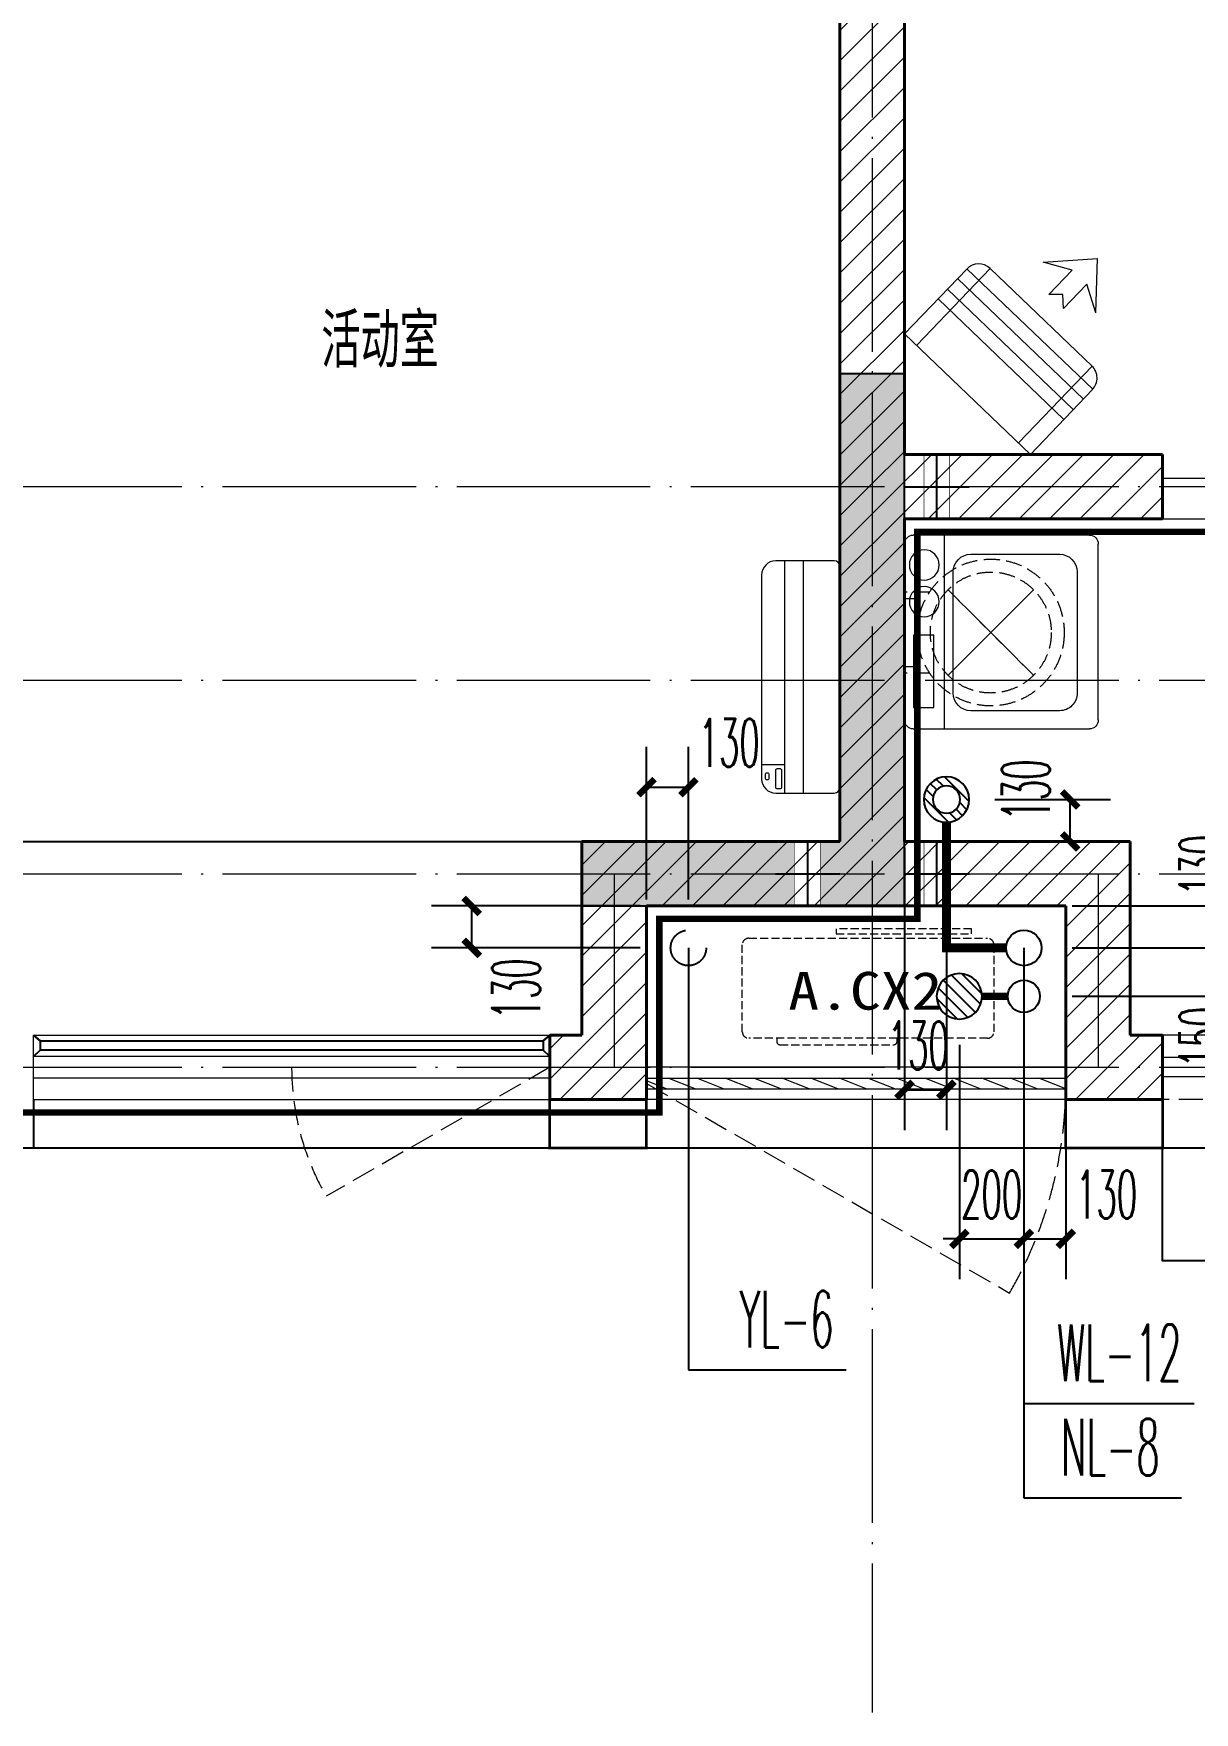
# Model space of a CAD drawing. Extents: x 27938 to 650306, y -92720 to 1524912.
# Drawn here: x 313817 to 317415, y 101806 to 107011 of the extents above; entities that cross this region are included whole.
import ezdxf

# ---------------------------------------------------------------- set-up
doc = ezdxf.new("R2010")
doc.units = 0
doc.header["$LTSCALE"] = 1000
doc.header["$MEASUREMENT"] = 0
for name, pattern in [('$1$DASH', [0.35, 0.25, -0.1]), ('DASH', [0.35, 0.25, -0.1]), ('DOTE', [2.42, 2, -0.2, 0.02, -0.2])]:
    doc.linetypes.add(name, pattern=pattern)
for name, color, linetype in [('3-栏杆1', 135, 'Continuous'), ('3.5方案汇报，与郭总、侯月琴确定户型_t8$0$2020.03.04 -1安徽标准化洋房户型(UA）_t8_t8$0$看线', 154, 'Continuous'), ('COLUMN', 9, 'Continuous'), ('DIM_凝结', 3, 'Continuous'), ('DIM_污水', 3, 'Continuous'), ('DIM_雨水', 3, 'Continuous'), ('EQUIP_地漏', 7, 'Continuous'), ('PIPE-凝结', 150, 'N'), ('PIPE-污水', 2, 'W'), ('PUB_TEXT', 4, 'Continuous'), ('TWT_DIM', 3, 'Continuous'), ('VPIPE-凝结', 150, 'Continuous'), ('VPIPE-污水', 2, 'W'), ('VPIPE-雨水', 4, 'DASH'), ('机电标识类', 1, 'Continuous'), ('看线', 251, 'Continuous')]:
    doc.layers.add(name, color=color, linetype=linetype)
for name, color, linetype, lineweight in [('DOTE', 19, 'DOTE', 9), ('LVTRY', 1, 'Continuous', 13), ('PUB_HATCH', 8, 'Continuous', 9), ('WALL', 9, 'Continuous', 40), ('WINDOW', 8, 'Continuous', 15), ('平面-栏杆', 135, 'Continuous', 15), ('平面-看线', 45, 'Continuous', 15), ('平面-空调室内机', 176, 'Continuous', 9), ('平面-空调预留孔', 173, 'Continuous', 15), ('空调', 76, 'Continuous', 13), ('粉刷', 251, 'Continuous', 9)]:
    doc.layers.add(name, color=color, linetype=linetype, lineweight=lineweight)
doc.styles.add('_TCH_DIM_T3', font='SIMPLEX.shx', dxfattribs={"width": 0.494118, "bigfont": 'GBCBIG.shx'})
doc.styles.add('_TWT_SERIAL', font='simplex.shx', dxfattribs={"width": 0.6, "oblique": 10, "height": 3, "bigfont": 'aadri.shx'})
doc.styles.get("Standard").update_dxf_attribs({"font": 'gbenor.shx', "bigfont": 'gbcbig.shx'})
doc.styles.add('黑体', font='simhei.ttf')
doc.linetypes.add('N', pattern='A,3,-0.2,["N",Standard,S=0.25,R=0,X=-0.1,Y=-0.115],-0.2', length=3.4)
doc.linetypes.add('W', pattern='A,3,-0.2,["W",Standard,S=0.25,R=0,X=-0.1,Y=-0.115],-0.2', length=3.4)
doc.dimstyles.new('_TWT_ARCH&&50', dxfattribs={"dimtxt": 148.75, "dimasz": 50, "dimexe": 125, "dimexo": 150, "dimgap": 63.125, "dimtad": 1, "dimdec": 0, "dimzin": 0, "dimdsep": 46, "dimtxsty": '_TCH_DIM_T3', "dimblk": 'ARCHTICK', "dimcen": 0.09, "dimclrt": 7, "dimazin": 2, "dimtfac": 1, "dimtdec": 0, "dimtix": 1, "dimtmove": 2, "dimatfit": 3, "dimfxl": 1, "dimtolj": 1, "dimtzin": 0, "dimarcsym": 0})
pattern_1 = [(45, (0, 47.75), (-47.022601, 47.022601), [])]

# ---------------------------------------------------------------- blocks, each defined once
blk = doc.blocks.new('FGDGDRGSDGDG')
at = {"layer": 'DOTE', "linetype": 'DOTE', "ltscale": 0.3}
for p, q in [((534482.5, 523848.5), (534482.5, 513948.5)), ((488182.5, 517748.5), (546982.5, 517748.5)), ((488182.5, 517148.5), (546982.5, 517148.5)), ((488182.5, 516548.5), (546982.5, 516548.5)), ((533682.5, 516548.5), (533682.5, 515948.5)), ((535182.5, 516548.5), (535182.5, 515948.5)), ((488182.5, 515948.5), (546982.5, 515948.5))]:
    blk.add_line(p, q, dxfattribs=at)
blk = doc.blocks.new('gdfgdgdgr')
at = {"layer": 'PUB_HATCH'}
blk.add_hatch(color=256, dxfattribs=at).paths.add_polyline_path([(520677.8, 520713.9), (520677.8, 520513.9), (521677.8, 520513.9), (521677.8, 522163.9), (521477.8, 522163.9), (521477.8, 520713.9)])
at = {"layer": 'COLUMN', "color": 8}
for p, q in [((521677.8, 522163.9), (521477.8, 522163.9)), ((521477.8, 522163.9), (521477.8, 520713.9)), ((521677.8, 520513.9), (521677.8, 522163.9)), ((520677.8, 520713.9), (520677.8, 520513.9)), ((521477.8, 520713.9), (520677.8, 520713.9)), ((520677.8, 520513.9), (521677.8, 520513.9))]:
    blk.add_line(p, q, dxfattribs=at)
blk = doc.blocks.new('RECTANG')
at = {"color": 0}
for p, q in [((1, 1), (0, 1)), ((0, 1), (0, 0)), ((1, 0), (1, 1)), ((0, 0), (1, 0))]:
    blk.add_line(p, q, dxfattribs=at)
blk = doc.blocks.new('洗衣机')
at = {"layer": 'LVTRY', "color": 0}
for p, q in [((3790993.7, 243444.5), (3790993.7, 242899.1)), ((3791567.4, 243472.1), (3791021, 243472.1)), ((3791116.5, 243472.1), (3791116.5, 242871.5)), ((3791594.6, 242899.1), (3791594.6, 243444.5)), ((3791199, 243412.7), (3791474.9, 243412.7)), ((3791145.1, 242982.5), (3791145.1, 243358)), ((3791528.8, 243358), (3791528.8, 242982.5)), ((3791474.9, 242927.8), (3791199, 242927.8)), ((3791021, 242871.5), (3791567.4, 242871.5))]:
    blk.add_line(p, q, dxfattribs=at)
at = {"layer": 'LVTRY', "color": 0, "extrusion": (0, 0, -1)}
for centre, major_axis, start_param, end_param in [((3791021, 243444.5), (0, 27.6), -1.570796, 0), ((3791055.1, 243379.8), (0, 46.9), 3.141593, 9.424778), ((3791567.4, 243444.5), (0, 27.6), 0, 1.570796), ((3791199, 243358), (0, 54.7), 4.712389, 6.283185), ((3791474.9, 243358), (0, 54.7), 0, 1.570796), ((3791055.1, 243265.7), (0, 46.9), 3.141593, 9.424778), ((3791199, 242982.5), (0, 54.7), 3.141593, 4.712389), ((3791474.9, 242982.5), (0, 54.7), 1.570796, 3.141593), ((3791021, 242899.1), (0, 27.6), 3.141593, 4.712389), ((3791567.4, 242899.1), (0, 27.6), 1.570796, 3.141593)]:
    blk.add_ellipse(centre, major_axis=major_axis, ratio=0.986385, start_param=start_param, end_param=end_param, dxfattribs=at)
at = {"layer": 'LVTRY', "color": 8, "xscale": 63.25620569481588, "yscale": 224.5369532744355, "zscale": 64.12934308941763, "rotation": 180}
blk.add_blockref('RECTANG', (3791085.2, 243162.4), dxfattribs=at)
blk = doc.blocks.new('dnfhfn')
at = {"color": 0, "linetype": '$1$DASH', "ltscale": 0.2}
for p, q in [((101.9, 495, 0), (121.9, 495, 0)), ((101.9, 417.2, 0), (101.9, 495, 0)), ((121.9, 495, 0), (121.9, 429, 0)), ((353.1, 495, 0), (333.1, 495, 0)), ((333.1, 495, 0), (333.1, 429, 0)), ((353.1, 417.2, 0), (353.1, 495, 0))]:
    blk.add_line(p, q, dxfattribs=at)
at = {"color": 0, "linetype": '$1$DASH', "ltscale": 0.2, "elevation": 0}
for points in [[(94.9, 360.1), (94.9, 360.1), (360.1, 94.9), (360.1, 94.9)], [(360.1, 360.1), (94.9, 94.9), (94.9, 94.9), (360.1, 360.1)]]:
    blk.add_lwpolyline(points, close=True, dxfattribs=at)
at = {"color": 0, "linetype": '$1$DASH', "ltscale": 0.2}
for radius in [227.5, 187.5]:
    blk.add_circle((227.5, 227.5, 0), radius, dxfattribs=at)
blk = doc.blocks.new('ferre')
at = {"layer": '平面-空调预留孔', "color": 0, "linetype": 'DASH', "ltscale": 0.1}
for p, q in [((93392.7, 115403.5), (93392.7, 115393.5)), ((93765.6, 115393.5), (93765.6, 115403.5)), ((93402.7, 115383.5), (93755.6, 115383.5))]:
    blk.add_line(p, q, dxfattribs=at)
blk.add_lwpolyline([(94045.9, 115403.5), (93305.9, 115403.5, -0.414214), (93285.9, 115423.5), (93285.9, 115693.5, -0.414214), (93305.9, 115713.5), (94045.9, 115713.5, -0.414214), (94065.9, 115693.5), (94065.9, 115423.5, -0.414214)], format="xyb", close=True, dxfattribs=at)
blk.add_lwpolyline([(93996.7, 115742.6), (93576.8, 115742.6), (93576.8, 115727.5), (93996.7, 115727.5)], close=True, dxfattribs=at)
for centre, start, end in [((93402.7, 115393.5), 180, 270), ((93755.6, 115393.5), 270, 0)]:
    blk.add_arc(centre, 10, start, end, dxfattribs=at)
at = {"layer": '平面-空调预留孔', "color": 0, "linetype": 'DASH', "ltscale": 0.1, "style": '黑体', "width": 1.2}
blk.add_text('A.CX2', height=117.05, dxfattribs=at).set_placement((93428.3, 115492.1))
blk = doc.blocks.new('fergve')
at = {"layer": '平面-空调预留孔', "color": 8, "linetype": 'DASH', "ltscale": 0.1}
blk.add_blockref('ferre', (25670, -60415.8), dxfattribs=at)
blk = doc.blocks.new('dasdasf1sa2f31as32f')
at = {"color": 0}
for p, q in [((-116, 585.6), (43.3, 640.5)), ((82.7, 476.6), (43.3, 640.5)), ((-22.8, 585.5), (-116, 585.6)), ((-22.8, 585.5), (-73.4, 493.2)), ((-269.8, 524.3), (-427.7, 236.5)), ((-269.8, 524.3), (113.7, 314)), ((32.4, 555.1), (-18.1, 462.9)), ((82.7, 476.6), (32.4, 555.1)), ((-473.5, 259.7), (-339.5, 504)), ((134.6, 245.5), (-338.8, 505.1)), ((-31.3, 504.4), (-73.4, 493.2)), ((-18.1, 462.9), (-31.3, 504.4)), ((92.6, 168.8), (-380.9, 428.5)), ((114.7, 208.4), (-359.1, 468.2)), ((72.3, 131.9), (-401.1, 391.6)), ((113.7, 314), (-44.2, 26.2)), ((0, 0), (-473.5, 259.7)), ((134, 244.4), (0, 0))]:
    blk.add_line(p, q, dxfattribs=at)
for centre, start, end in [((-294.5, 479.4), 61.2593, 151.2593), ((89, 269), 331.2593, 61.2593)]:
    blk.add_arc(centre, 51.3, start, end, dxfattribs=at)
blk = doc.blocks.new('dongkong')
at = {"color": 0}
blk.add_wipeout([(-603756, 210771), (-603756, 210570.8), (-603836, 210570.8), (-603836, 210771)], dxfattribs=at)
at = {"layer": '机电标识类', "color": 0, "linetype": 'DASH', "ltscale": 400}
for p, q in [((-603796, 210771), (-603796, 210570.8)), ((-603896, 210670.7), (-603696, 210670.7))]:
    blk.add_line(p, q, dxfattribs=at)
at = {"layer": '空调', "color": 0, "linetype": 'DASH', "const_width": 2}
blk.add_lwpolyline([(-603756, 210771), (-603756, 210570.8), (-603836, 210570.8), (-603836, 210771)], close=True, dxfattribs=at)
blk = doc.blocks.new('A$C001338C2')
at = {"color": 0}
for p, q in [((845, 303.6), (55, 303.6)), ((109.1, 214.8), (109.1, 303.6)), ((0, 248.6), (0, 22)), ((900, 22), (900, 248.6)), ((22, 0), (878, 0))]:
    blk.add_line(p, q, dxfattribs=at)
at = {"color": 0, "lineweight": 5}
for p, q in [((900, 214.8), (0, 214.8)), ((900, 143.2), (0, 143.2))]:
    blk.add_line(p, q, dxfattribs=at)
at = {"color": 0}
for points in [[(73.1, 275), (56.8, 275, -0.414214), (51.3, 280.5), (51.3, 283.4, -0.414214), (56.8, 288.9), (73.1, 288.9, -0.414214), (78.6, 283.4), (78.6, 280.5, -0.414214)], [(89.2, 226.4), (22.2, 226.4, -0.414214), (16.7, 231.9), (16.7, 243.1, -0.414214), (22.2, 248.6), (89.2, 248.6, -0.414214), (94.7, 243.1), (94.7, 231.9, -0.414214)]]:
    blk.add_lwpolyline(points, format="xyb", close=True, dxfattribs=at)
for centre, radius, start, end in [((55, 248.6), 55, 90, 180), ((845, 248.6), 55, 360, 90), ((22, 22), 22, 180, 270), ((878, 22), 22, 270, 360)]:
    blk.add_arc(centre, radius, start, end, dxfattribs=at)
blk = doc.blocks.new('_ArchTick')
at = {"color": 0, "linetype": 'ByBlock', "const_width": 0.4}
blk.add_lwpolyline([(-0.5, -0.5), (0.5, 0.5)], dxfattribs=at)
blk = doc.blocks.new('*D344')
at = {"layer": 'Defpoints', "color": 0}
for p in [(315846.6, 104674.2), (315716.6, 104175.9), (315846.6, 104175.9)]:
    blk.add_point(p, dxfattribs=at)
at = {"layer": 'TWT_DIM', "color": 0, "lineweight": -2}
for p, q in [((315716.6, 104325.9), (315716.6, 104799.2)), ((315846.6, 104325.9), (315846.6, 104799.2)), ((315716.6, 104674.2), (315846.6, 104674.2))]:
    blk.add_line(p, q, dxfattribs=at)
at = {"layer": 'TWT_DIM', "color": 0, "lineweight": -2, "xscale": 50, "yscale": 50, "zscale": 50, "rotation": 180}
blk.add_blockref('_ArchTick', (315716.6, 104674.2), dxfattribs=at)
at = {"layer": 'TWT_DIM', "color": 0, "lineweight": -2, "xscale": 50, "yscale": 50, "zscale": 50}
blk.add_blockref('_ArchTick', (315846.6, 104674.2), dxfattribs=at)
at = {"layer": 'TWT_DIM', "color": 7, "insert": (315973.2, 104811.7), "char_height": 148.75, "attachment_point": 5, "style": '_TCH_DIM_T3'}
blk.add_mtext('\\A1;130', dxfattribs=at)
blk = doc.blocks.new('*D345')
at = {"layer": 'Defpoints', "color": 0}
for p in [(315175, 104305.9), (315846.6, 104305.9), (315846.6, 104175.9)]:
    blk.add_point(p, dxfattribs=at)
at = {"layer": 'TWT_DIM', "color": 0, "lineweight": -2}
for p, q in [((315696.6, 104305.9), (315050, 104305.9)), ((315175, 104175.9), (315175, 104305.9)), ((315696.6, 104175.9), (315050, 104175.9))]:
    blk.add_line(p, q, dxfattribs=at)
at = {"layer": 'TWT_DIM', "color": 0, "lineweight": -2, "xscale": 50, "yscale": 50, "zscale": 50}
for p, rotation in [((315175, 104305.9), 90), ((315175, 104175.9), 270)]:
    blk.add_blockref('_ArchTick', p, dxfattribs=dict(at, rotation=rotation))
at = {"layer": 'TWT_DIM', "color": 7, "insert": (315312.5, 104049.2), "char_height": 148.75, "attachment_point": 5, "rotation": 90, "style": '_TCH_DIM_T3'}
blk.add_mtext('\\A1;130', dxfattribs=at)
blk = doc.blocks.new('*D416')
at = {"layer": 'Defpoints', "color": 0}
for p in [(316646.6, 104635.9), (317030.3, 104635.9), (316646.6, 104505.9)]:
    blk.add_point(p, dxfattribs=at)
at = {"layer": 'TWT_DIM', "color": 0, "lineweight": -2}
for p, q in [((316796.6, 104635.9), (317155.3, 104635.9)), ((317030.3, 104505.9), (317030.3, 104635.9)), ((316796.6, 104505.9), (317155.3, 104505.9))]:
    blk.add_line(p, q, dxfattribs=at)
at = {"layer": 'TWT_DIM', "color": 0, "lineweight": -2, "xscale": 50, "yscale": 50, "zscale": 50}
for p, rotation in [((317030.3, 104635.9), 90), ((317030.3, 104505.9), 270)]:
    blk.add_blockref('_ArchTick', p, dxfattribs=dict(at, rotation=rotation))
at = {"layer": 'TWT_DIM', "color": 7, "insert": (316892.8, 104665.5), "char_height": 148.75, "attachment_point": 5, "rotation": 90, "style": '_TCH_DIM_T3'}
blk.add_mtext('\\A1;130', dxfattribs=at)
blk = doc.blocks.new('*D417')
at = {"layer": 'Defpoints', "color": 0}
for p in [(316516.6, 104635.9), (316646.6, 104635.9), (316646.6, 103736.2)]:
    blk.add_point(p, dxfattribs=at)
at = {"layer": 'TWT_DIM', "color": 0, "lineweight": -2}
for p, q in [((316516.6, 104485.9), (316516.6, 103611.2)), ((316646.6, 104485.9), (316646.6, 103611.2)), ((316516.6, 103736.2), (316646.6, 103736.2))]:
    blk.add_line(p, q, dxfattribs=at)
at = {"layer": 'TWT_DIM', "color": 0, "lineweight": -2, "xscale": 50, "yscale": 50, "zscale": 50, "rotation": 180}
blk.add_blockref('_ArchTick', (316516.6, 103736.2), dxfattribs=at)
at = {"layer": 'TWT_DIM', "color": 0, "lineweight": -2, "xscale": 50, "yscale": 50, "zscale": 50}
blk.add_blockref('_ArchTick', (316646.6, 103736.2), dxfattribs=at)
at = {"layer": 'TWT_DIM', "color": 7, "insert": (316559.3, 103873.7), "char_height": 148.75, "attachment_point": 5, "style": '_TCH_DIM_T3'}
blk.add_mtext('\\A1;130', dxfattribs=at)
blk = doc.blocks.new('*D418')
at = {"layer": 'Defpoints', "color": 0}
for p in [(316886.6, 104025.9), (317016.6, 104025.9), (317016.6, 103273.8)]:
    blk.add_point(p, dxfattribs=at)
at = {"layer": 'TWT_DIM', "color": 0, "lineweight": -2}
for p, q in [((316886.6, 103875.9), (316886.6, 103148.8)), ((317016.6, 103875.9), (317016.6, 103148.8)), ((316886.6, 103273.8), (317016.6, 103273.8))]:
    blk.add_line(p, q, dxfattribs=at)
at = {"layer": 'TWT_DIM', "color": 0, "lineweight": -2, "xscale": 50, "yscale": 50, "zscale": 50, "rotation": 180}
blk.add_blockref('_ArchTick', (316886.6, 103273.8), dxfattribs=at)
at = {"layer": 'TWT_DIM', "color": 0, "lineweight": -2, "xscale": 50, "yscale": 50, "zscale": 50}
blk.add_blockref('_ArchTick', (317016.6, 103273.8), dxfattribs=at)
at = {"layer": 'TWT_DIM', "color": 7, "insert": (317143.2, 103411.3), "char_height": 148.75, "attachment_point": 5, "style": '_TCH_DIM_T3'}
blk.add_mtext('\\A1;130', dxfattribs=at)
blk = doc.blocks.new('*D419')
at = {"layer": 'Defpoints', "color": 0}
for p in [(316686.6, 104025.9), (316886.6, 104025.9), (316886.6, 103273.8)]:
    blk.add_point(p, dxfattribs=at)
at = {"layer": 'TWT_DIM', "color": 0, "lineweight": -2}
for p, q in [((316686.6, 103875.9), (316686.6, 103148.8)), ((316886.6, 103875.9), (316886.6, 103148.8)), ((316686.6, 103273.8), (316636.6, 103273.8)), ((316686.6, 103273.8), (316886.6, 103273.8)), ((316886.6, 103273.8), (316936.6, 103273.8))]:
    blk.add_line(p, q, dxfattribs=at)
at = {"layer": 'TWT_DIM', "color": 0, "lineweight": -2, "xscale": 50, "yscale": 50, "zscale": 50}
blk.add_blockref('_ArchTick', (316686.6, 103273.8), dxfattribs=at)
at = {"layer": 'TWT_DIM', "color": 0, "lineweight": -2, "xscale": 50, "yscale": 50, "zscale": 50, "rotation": 180}
blk.add_blockref('_ArchTick', (316886.6, 103273.8), dxfattribs=at)
at = {"layer": 'TWT_DIM', "color": 7, "insert": (316786.6, 103411.3), "char_height": 148.75, "attachment_point": 5, "style": '_TCH_DIM_T3'}
blk.add_mtext('\\A1;200', dxfattribs=at)
blk = doc.blocks.new('*D420')
at = {"layer": 'Defpoints', "color": 0}
for p in [(316886.6, 104175.9), (317580.9, 104175.9), (316886.6, 104025.9)]:
    blk.add_point(p, dxfattribs=at)
at = {"layer": 'TWT_DIM', "color": 0, "lineweight": -2}
for p, q in [((317036.6, 104175.9), (317705.9, 104175.9)), ((317580.9, 104025.9), (317580.9, 104175.9)), ((317036.6, 104025.9), (317705.9, 104025.9))]:
    blk.add_line(p, q, dxfattribs=at)
at = {"layer": 'TWT_DIM', "color": 0, "lineweight": -2, "xscale": 50, "yscale": 50, "zscale": 50}
for p, rotation in [((317580.9, 104175.9), 90), ((317580.9, 104025.9), 270)]:
    blk.add_blockref('_ArchTick', p, dxfattribs=dict(at, rotation=rotation))
at = {"layer": 'TWT_DIM', "color": 7, "insert": (317443.4, 103899.2), "char_height": 148.75, "attachment_point": 5, "rotation": 90, "style": '_TCH_DIM_T3'}
blk.add_mtext('\\A1;150', dxfattribs=at)
blk = doc.blocks.new('*D421')
at = {"layer": 'Defpoints', "color": 0}
for p in [(316886.6, 104305.9), (317580.9, 104305.9), (316886.6, 104175.9)]:
    blk.add_point(p, dxfattribs=at)
at = {"layer": 'TWT_DIM', "color": 0, "lineweight": -2}
for p, q in [((317036.6, 104305.9), (317705.9, 104305.9)), ((317580.9, 104175.9), (317580.9, 104305.9)), ((317036.6, 104175.9), (317705.9, 104175.9))]:
    blk.add_line(p, q, dxfattribs=at)
at = {"layer": 'TWT_DIM', "color": 0, "lineweight": -2, "xscale": 50, "yscale": 50, "zscale": 50}
for p, rotation in [((317580.9, 104305.9), 90), ((317580.9, 104175.9), 270)]:
    blk.add_blockref('_ArchTick', p, dxfattribs=dict(at, rotation=rotation))
at = {"layer": 'TWT_DIM', "color": 7, "insert": (317443.4, 104432.5), "char_height": 148.75, "attachment_point": 5, "rotation": 90, "style": '_TCH_DIM_T3'}
blk.add_mtext('\\A1;130', dxfattribs=at)
blk = doc.blocks.new('$TwtSys$00000141')
for p, q in [((-141, 12), (-15, 138)), ((-141, 12), (-15, 138)), ((-131, -53), (53, 131)), ((-131, -53), (53, 131)), ((-100, -100), (100, 100)), ((-100, -100), (100, 100)), ((-49, -131), (131, 49)), ((-49, -131), (131, 49)), ((17, -138), (138, -17)), ((17, -138), (138, -17))]:
    blk.add_line(p, q)
blk.add_circle((0, 0), 141)
blk.add_circle((0, 0), 141)
blk = doc.blocks.new('$TwtSys$00000543')
for p, q in [((-140, -13), (13, 140)), ((19, 83), (63, 126)), ((-13, -140), (140, 13)), ((60, 60), (100, 100)), ((83, 19), (126, 63)), ((-126, -63), (-83, -19)), ((-100, -100), (-60, -60)), ((-63, -126), (-19, -83))]:
    blk.add_line(p, q)
for radius in [141, 84.6]:
    blk.add_circle((0, 0), radius)
blk = doc.blocks.new('$DorLib2D$00000131')
at = {"color": 0, "linetype": 'Continuous'}
for p, q in [((0.15, 0.125), (0.2319, 0.1973)), ((0.2319, 0.1973), (0.2319, 0.125)), ((-0.5, 0.125), (-0.5, 0)), ((0.0192, 0.125), (-0.5, 0.125)), ((0.0192, 0), (0.0192, 0.125)), ((0.35, 0.125), (0.15, 0.125)), ((-0.5, 0), (0.0192, 0)), ((-0.024, 0), (0.5, 0)), ((-0.024, -0.125), (-0.024, 0)), ((0.5, 0), (0.5, -0.125)), ((-0.35, -0.125), (-0.15, -0.125)), ((-0.2319, -0.1973), (-0.2319, -0.125)), ((-0.15, -0.125), (-0.2319, -0.1973)), ((0.5, -0.125), (-0.024, -0.125))]:
    blk.add_line(p, q, dxfattribs=at)
blk = doc.blocks.new('$WINLIB2D$00000001')
at = {"color": 0}
for points in [[(-0.5, 0.5), (-0.5, -0.5)], [(-0.5, 0.5), (0.5, 0.5)], [(0.5, -0.5), (0.5, 0.5)], [(0.5, 0.1667), (-0.5, 0.1667)], [(0.5, -0.1667), (-0.5, -0.1667)], [(-0.5, -0.5), (0.5, -0.5)]]:
    blk.add_lwpolyline(points, dxfattribs=at)
blk = doc.blocks.new('$WINLIB2D$00000039')
at = {"color": 0}
for points in [[(-0.5, 0.5), (-0.5, -0.5)], [(0.5, 0.5), (-0.5, 0.5)], [(0.5, -0.5), (0.5, 0.5)], [(-0.5, 0.1667), (0.5, 0.1667)], [(-0.3839, -0.1667), (-0.448, 0.1667)], [(-0.3159, -0.1667), (-0.38, 0.1667)], [(-0.2479, -0.1667), (-0.312, 0.1667)], [(-0.1799, -0.1667), (-0.244, 0.1667)], [(-0.1119, -0.1667), (-0.176, 0.1667)], [(-0.0439, -0.1667), (-0.108, 0.1667)], [(0.0241, -0.1667), (-0.04, 0.1667)], [(0.0921, -0.1667), (0.028, 0.1667)], [(0.16, -0.1667), (0.0959, 0.1667)], [(0.228, -0.1667), (0.1639, 0.1667)], [(0.296, -0.1667), (0.2319, 0.1667)], [(0.364, -0.1667), (0.2999, 0.1667)], [(0.432, -0.1667), (0.3679, 0.1667)], [(0.5, -0.1667), (0.4359, 0.1667)], [(-0.4519, -0.1667), (-0.5, 0.0836)], [(-0.5, -0.1667), (0.5, -0.1667)], [(0.5, -0.5), (-0.5, -0.5)]]:
    blk.add_lwpolyline(points, dxfattribs=at)

msp = doc.modelspace()

# ---------------------------------------------------------------- hatches: boundary and pattern name
at = {"layer": 'PIPE-污水'}
for points in [[(316646.6, 104175.9), (316632.8, 104175.9), (316632.8, 104162.1)], [(316646.6, 104175.9), (316646.6, 104162.1), (316632.8, 104162.1)]]:
    msp.add_hatch(color=256, dxfattribs=at).paths.add_polyline_path(points)
at = {"layer": 'PUB_HATCH'}
h = msp.add_hatch(dxfattribs=at)
h.set_pattern_fill('普通砖', color=256, scale=50, style=0)
h.set_pattern_definition(pattern_1)
h.paths.add_polyline_path([(315716.6, 104305.9), (315516.6, 104505.9), (315516.6, 103905.9), (315616.6, 103805.9), (315716.6, 103805.9)])
h = msp.add_hatch(dxfattribs=at)
h.set_pattern_fill('普通砖', color=256, scale=50, style=0)
h.set_pattern_definition(pattern_1)
h.paths.add_polyline_path([(317216.6, 104505.9), (317016.6, 104305.9), (317016.6, 103805.9), (317116.6, 103805.9), (317216.6, 103905.9)])
h = msp.add_hatch(dxfattribs=at)
h.set_pattern_fill('普通砖', color=256, scale=50, style=0)
h.set_pattern_definition(pattern_1)
h.paths.add_polyline_path([(315516.6, 103905.9), (315416.6, 103905.9), (315416.6, 103705.9), (315616.6, 103705.9), (315616.6, 103805.9)])
h = msp.add_hatch(dxfattribs=at)
h.set_pattern_fill('普通砖', color=256, scale=50, style=0)
h.set_pattern_definition(pattern_1)
h.paths.add_polyline_path([(317116.6, 103805.9), (317116.6, 103705.9), (317316.6, 103705.9), (317316.6, 103905.9), (317216.6, 103905.9)])
h = msp.add_hatch(dxfattribs=at)
h.set_pattern_fill('普通砖', color=256, scale=50, style=0)
h.set_pattern_definition(pattern_1)
h.paths.add_polyline_path([(315616.6, 103705.9), (315716.6, 103705.9), (315716.6, 103805.9), (315616.6, 103805.9)])
h = msp.add_hatch(dxfattribs=at)
h.set_pattern_fill('普通砖', color=256, scale=50, style=0)
h.set_pattern_definition(pattern_1)
h.paths.add_polyline_path([(317016.6, 103805.9), (317016.6, 103705.9), (317116.6, 103705.9), (317116.6, 103805.9)])

# ---------------------------------------------------------------- linework, layer by layer
at = {"color": 8, "const_width": 8}
for points in [[(315716.6, 103705.9), (315716.6, 103555.9), (315416.6, 103555.9), (315416.6, 103705.9)], [(317316.6, 103705.9), (317316.6, 103555.9), (317016.6, 103555.9), (317016.6, 103705.9)]]:
    msp.add_lwpolyline(points, dxfattribs=at)
at = {"layer": '3-栏杆1', "color": 8}
for p, q in [((313836.8, 103888.1), (313816.6, 103905.9)), ((313816.6, 103905.9), (313836.8, 103888.1)), ((313836.8, 103888.1), (313836.8, 103858.8)), ((313836.8, 103888), (315396.3, 103888)), ((315396.3, 103888.1), (315416.6, 103905.9)), ((315416.6, 103905.9), (315396.3, 103888.1)), ((315396.3, 103888.1), (315396.3, 103858.8)), ((313836.8, 103858.8), (313816.6, 103838.9)), ((313816.6, 103838.9), (313836.8, 103858.8)), ((315396.3, 103858.8), (313836.8, 103858.7)), ((315416.6, 103838.9), (315396.3, 103858.8))]:
    msp.add_line(p, q, dxfattribs=at)
at = {"layer": '3.5方案汇报，与郭总、侯月琴确定户型_t8$0$2020.03.04 -1安徽标准化洋房户型(UA）_t8_t8$0$看线', "color": 8, "ltscale": 10}
msp.add_line((313316.6, 104505.9), (315516.6, 104505.9), dxfattribs=at)
at = {"layer": 'DIM_凝结'}
for p, q in [((316886.6, 104025.9), (316886.6, 102470.7)), ((316886.6, 102470.7), (317375, 102470.7))]:
    msp.add_line(p, q, dxfattribs=at)
at = {"layer": 'DIM_污水'}
for p, q in [((316886.6, 104175.9), (316886.6, 102763.3)), ((316886.6, 102763.3), (317414.2, 102763.3))]:
    msp.add_line(p, q, dxfattribs=at)
at = {"layer": 'DIM_雨水'}
for p, q in [((315846.6, 104175.9), (315846.6, 102867.6)), ((315846.6, 102867.6), (316335.7, 102867.6))]:
    msp.add_line(p, q, dxfattribs=at)
at = {"layer": 'PIPE-凝结', "ltscale": 0.5, "const_width": 22.5}
msp.add_lwpolyline([(316836.6, 104025.9), (316757.1, 104025.9)], dxfattribs=at)
at = {"layer": 'PIPE-污水', "ltscale": 0.5, "const_width": 27.5}
msp.add_lwpolyline([(316831.6, 104175.9), (316646.6, 104175.9)], dxfattribs=at)
at = {"layer": 'VPIPE-凝结'}
msp.add_circle((316886.6, 104025.9), 50, dxfattribs=at)
at = {"layer": 'VPIPE-污水'}
msp.add_circle((316886.6, 104175.9), 55, dxfattribs=at)
at = {"layer": 'VPIPE-雨水'}
msp.add_circle((315846.6, 104175.9), 55, dxfattribs=at)
at = {"layer": 'WALL', "color": 8}
for p, q in [((316316.6, 108705.9), (316316.6, 105605.9)), ((317316.6, 105505.9), (317316.6, 105705.9)), ((315516.6, 104505.9), (315516.6, 103905.9)), ((317216.6, 104505.9), (317216.6, 103905.9)), ((315716.6, 104305.9), (315716.6, 103805.9)), ((317016.6, 104305.9), (317016.6, 103805.9)), ((315516.6, 103905.9), (315416.6, 103905.9)), ((315416.6, 103905.9), (315416.6, 103705.9)), ((317216.6, 103905.9), (317316.6, 103905.9)), ((317316.6, 103905.9), (317316.6, 103705.9)), ((315716.6, 103705.9), (315716.6, 103805.9)), ((317016.6, 103805.9), (317016.6, 103705.9)), ((315416.6, 103705.9), (315616.6, 103705.9)), ((315616.6, 103705.9), (315716.6, 103705.9)), ((317016.6, 103705.9), (317116.6, 103705.9)), ((317116.6, 103705.9), (317316.6, 103705.9))]:
    msp.add_line(p, q, dxfattribs=at)
at = {"layer": 'WINDOW', "color": 8}
msp.add_line((317316.6, 105505.9), (319716.6, 105505.9), dxfattribs=at)
at = {"layer": 'WINDOW', "color": 8, "linetype": 'DASH', "ltscale": 0.3}
for points in [[(315416.6, 103805.9), (314723.8, 103405.9, -0.131652), (314616.6, 103805.9)], [(315416.6, 103805.9), (314723.8, 103405.9, -0.131652), (314616.6, 103805.9)], [(315716.6, 103755.9), (316842.4, 103105.9, 0.131652), (317016.6, 103755.9)], [(315716.6, 103755.9), (316842.4, 103105.9, 0.131652), (317016.6, 103755.9)]]:
    msp.add_lwpolyline(points, format="xyb", dxfattribs=at)
at = {"layer": '平面-栏杆', "color": 8}
for p, q in [((323216.6, 103835.9), (317316.6, 103835.9)), ((323216.6, 103775.9), (317316.6, 103775.9))]:
    msp.add_line(p, q, dxfattribs=at)
at = {"layer": '平面-看线', "color": 8}
msp.add_line((323216.6, 103905.9), (317316.6, 103905.9), dxfattribs=at)
at = {"layer": '平面-看线', "color": 8, "linetype": 'DASH', "ltscale": 0.3}
msp.add_line((323216.6, 103705.9), (317316.6, 103705.9), dxfattribs=at)
at = {"layer": '看线', "color": 8, "ltscale": 0.5}
for points in [[(313816.6, 103705.9), (313816.6, 103555.9), (315416.6, 103555.9), (315416.6, 103705.9)], [(313216.6, 103555.9), (315416.6, 103555.9)], [(315716.6, 103555.9), (317016.6, 103555.9)], [(317316.6, 103555.9), (323216.6, 103555.9)], [(319316.6, 103555.9), (319316.6, 103205.9), (317316.6, 103205.9), (317316.6, 103555.9)]]:
    msp.add_lwpolyline(points, dxfattribs=at)

# ---------------------------------------------------------------- block references
msp.add_blockref('FGDGDRGSDGDG', (-218065.9, -412142.6))
at = {"color": 8}
msp.add_blockref('gdfgdgdgr', (-205160.8, -416208), dxfattribs=at)
at = {"layer": 'EQUIP_地漏', "xscale": 0.5, "yscale": -0.5, "zscale": 0.5, "rotation": 180}
msp.add_blockref('$TwtSys$00000543', (316646.6, 104635.9), dxfattribs=at)
at = {"layer": 'EQUIP_地漏', "xscale": 0.5, "yscale": -0.5, "zscale": 0.5}
msp.add_blockref('$TwtSys$00000141', (316686.6, 104025.9), dxfattribs=at)
at = {"layer": 'WINDOW', "color": 8}
for name, p, xscale, yscale, zscale in [('$DorLib2D$00000131', (318516.6, 105605.9), 2400, 200, 2400), ('$WINLIB2D$00000001', (314616.6, 103805.9), 1600, -200, 1600), ('$WINLIB2D$00000039', (316366.6, 103755.9), 1299.999999983003, 100, 1299.999999983003)]:
    msp.add_blockref(name, p, dxfattribs=dict(at, xscale=xscale, yscale=yscale, zscale=zscale))
at = {"layer": '平面-空调预留孔', "color": 8}
for name, p, rotation in [('dasdasf1sa2f31as32f', (316906.8, 105705.9), 344.9999999966897), ('dnfhfn', (317011.7, 104926.2, 0), 90.00000000000001)]:
    msp.add_blockref(name, p, dxfattribs=dict(at, rotation=rotation))
at = {"layer": '平面-空调预留孔', "color": 8, "xscale": 0.800000000046565, "yscale": 0.800000000046565, "zscale": 0.800000000046565, "rotation": 90.00000023343016}
msp.add_blockref('A$C001338C2', (316316.5, 104655.9), dxfattribs=at)
at = {"layer": '平面-空调预留孔', "color": 8}
msp.add_blockref('fergve', (197057.9, 48908.2), dxfattribs=at)
at = {"layer": '粉刷', "color": 8}
msp.add_blockref('洗衣机', (-3474477.2, -138016.5), dxfattribs=at)

# ---------------------------------------------------------------- texts
at = {"layer": 'DIM_凝结', "color": 7, "style": '_TWT_SERIAL', "width": 0.48}
msp.add_text('NL-8', height=175, dxfattribs=at).set_placement((317001.5, 102540.7))
at = {"layer": 'DIM_污水', "color": 7, "style": '_TWT_SERIAL', "width": 0.48}
msp.add_text('WL-12', height=175, dxfattribs=at).set_placement((316990.2, 102833.3))
at = {"layer": 'DIM_雨水', "color": 7, "style": '_TWT_SERIAL', "width": 0.48}
msp.add_text('YL-6', height=175, dxfattribs=at).set_placement((316005.1, 102937.6))
at = {"layer": 'PUB_TEXT', "color": 8}
msp.add_text('活动室', height=168.79, dxfattribs=at).set_placement((314708.7, 105974.1))

# ---------------------------------------------------------------- dimensions: what is measured, and where the dimension line sits
at = {"layer": 'TWT_DIM'}
for base, p1, p2, angle, picture, middle in [((317580.9, 104305.9), (316886.6, 104175.9), (316886.6, 104305.9), 90, '*D421', (317443.4, 104432.5)), ((315175, 104305.9), (315846.6, 104175.9), (315846.6, 104305.9), 90, '*D345', (315312.5, 104049.2)), ((317580.9, 104175.9), (316886.6, 104025.9), (316886.6, 104175.9), 90, '*D420', (317443.4, 103899.2)), ((317016.6, 103273.8), (316886.6, 104025.9), (317016.6, 104025.9), 0, '*D418', (317143.2, 103411.3))]:
    dim = msp.add_linear_dim(base=base, p1=p1, p2=p2, angle=angle, dimstyle='_TWT_ARCH&&50', dxfattribs=at)
    dim.commit()
    dim.dimension.update_dxf_attribs({"geometry": picture, "text_midpoint": middle, "dimtype": 129})
dim = msp.add_aligned_dim(p1=(316686.6, 104025.9), p2=(316886.6, 104025.9), distance=-752.1, dimstyle='_TWT_ARCH&&50', dxfattribs=at)
dim.commit()
dim.dimension.update_dxf_attribs({"geometry": '*D419', "text_midpoint": (316786.6, 103411.3)})

# ---------------------------------------------------------------- next in the draw order: block references
at = {"layer": '平面-空调室内机', "color": 8, "ltscale": 0.3, "xscale": -1, "rotation": 180}
for p in [(920412.7, 316276.5), (920012.6, 315076.7), (920412.7, 315076.7)]:
    msp.add_blockref('dongkong', p, dxfattribs=at)

# ---------------------------------------------------------------- next in the draw order: hatches: boundary and pattern name
at = {"layer": 'PUB_HATCH'}
h = msp.add_hatch(dxfattribs=at)
h.set_pattern_fill('普通砖', color=256, scale=50, style=0)
h.set_pattern_definition(pattern_1)
h.paths.add_polyline_path([(316516.6, 108805.9), (316316.6, 108705.9), (316316.6, 105605.9), (316449.9, 105605.9), (316516.6, 105705.9)])
h = msp.add_hatch(dxfattribs=at)
h.set_pattern_fill('普通砖', color=256, scale=50, style=0)
h.set_pattern_definition(pattern_1)
h.paths.add_polyline_path([(316516.6, 105505.9), (317316.6, 105505.9), (317316.6, 105705.9), (316516.6, 105705.9), (316449.9, 105605.9)])
h = msp.add_hatch(dxfattribs=at)
h.set_pattern_fill('普通砖', color=256, scale=50, style=0)
h.set_pattern_definition(pattern_1)
h.paths.add_polyline_path([(316449.9, 105605.9), (316316.6, 105605.9), (316316.6, 104505.9), (316416.6, 104439.2), (316516.6, 104505.9), (316516.6, 105505.9)])
h = msp.add_hatch(dxfattribs=at)
h.set_pattern_fill('普通砖', color=256, scale=50, style=0)
h.set_pattern_definition(pattern_1)
h.paths.add_polyline_path([(315516.6, 104505.9), (315716.6, 104305.9), (316416.6, 104305.9), (316416.6, 104439.2), (316316.6, 104505.9)])
h = msp.add_hatch(dxfattribs=at)
h.set_pattern_fill('普通砖', color=256, scale=50, style=0)
h.set_pattern_definition(pattern_1)
h.paths.add_polyline_path([(316416.6, 104439.2), (316416.6, 104305.9), (317016.6, 104305.9), (317216.6, 104505.9), (316516.6, 104505.9)])

# ---------------------------------------------------------------- next in the draw order: linework, layer by layer
at = {"color": 8, "linetype": 'DASH', "ltscale": 0.8, "const_width": 20}
msp.add_lwpolyline([(324076.4, 105465.9), (316556.5, 105465.9), (316556.5, 104265.9), (315756.4, 104265.9), (315756.4, 103665.9), (310676.4, 103665.9), (310676.4, 104265.9), (309876.3, 104265.9), (309876.3, 105465.9), (302356.4, 105465.9), (302356.4, 104865.9), (299516.4, 104865.9)], dxfattribs=at)
at = {"layer": 'PIPE-污水', "ltscale": 0.5, "const_width": 27.5}
msp.add_lwpolyline([(316646.6, 104565.4), (316646.6, 104175.9)], dxfattribs=at)
at = {"layer": 'WALL', "color": 8}
for p, q in [((316516.6, 108805.9), (316516.6, 105705.9)), ((317316.6, 105705.9), (316516.6, 105705.9)), ((316316.6, 105605.9), (316316.6, 104505.9)), ((316516.6, 105505.9), (317316.6, 105505.9)), ((316516.6, 105505.9), (316516.6, 104505.9)), ((315516.6, 104505.9), (316316.6, 104505.9)), ((316516.6, 104505.9), (317216.6, 104505.9)), ((315716.6, 104305.9), (316416.6, 104305.9)), ((316416.6, 104305.9), (317016.6, 104305.9))]:
    msp.add_line(p, q, dxfattribs=at)

# ---------------------------------------------------------------- next in the draw order: dimensions: what is measured, and where the dimension line sits
at = {"layer": 'TWT_DIM'}
for base, p1, p2, angle, picture, middle in [((315846.6, 104674.2), (315716.6, 104175.9), (315846.6, 104175.9), 0, '*D344', (315973.2, 104811.7)), ((317030.3, 104635.9), (316646.6, 104505.9), (316646.6, 104635.9), 90, '*D416', (316892.8, 104665.5)), ((316646.6, 103736.2), (316516.6, 104635.9), (316646.6, 104635.9), 0, '*D417', (316559.3, 103873.7))]:
    dim = msp.add_linear_dim(base=base, p1=p1, p2=p2, angle=angle, dimstyle='_TWT_ARCH&&50', dxfattribs=at)
    dim.commit()
    dim.dimension.update_dxf_attribs({"geometry": picture, "text_midpoint": middle, "dimtype": 129})

doc.saveas('drawing.dxf')
